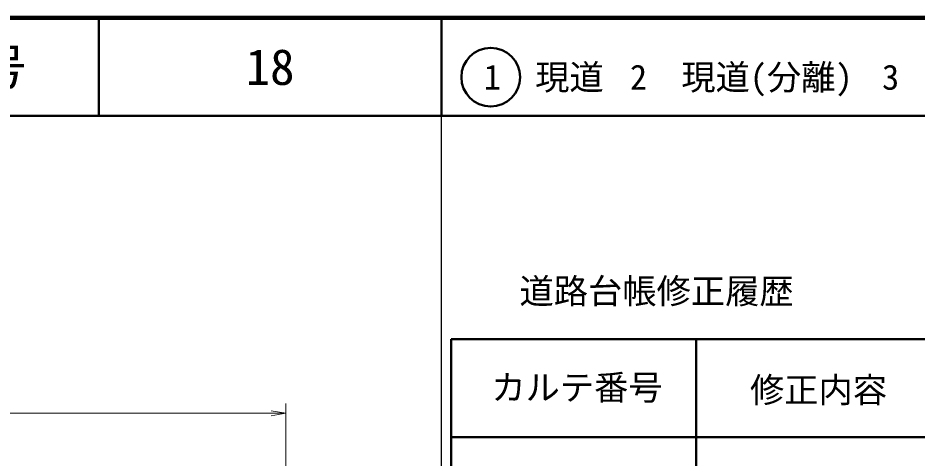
# Model space of a CAD drawing. Units: millimetres on the paper, enlarged 1000 times. Extents: x 40000 to 680000, y 20000 to 380000.
# Drawn here: x 535747 to 627570, y 335076 to 380000 of the extents above; entities that cross this region are included whole.
import ezdxf
from ezdxf.enums import TextEntityAlignment as Align

# ---------------------------------------------------------------- set-up
doc = ezdxf.new("R2010")
doc.units = ezdxf.units.MM
doc.header["$LTSCALE"] = 1000
for name, color, linetype, lineweight in [('M-STR-HTXT', 7, 'Continuous', 13), ('M-TTL', 2, 'Continuous', 140), ('M-TTL-BAND', 7, 'Continuous', 25), ('M-TTL-FRAM', 2, 'Continuous', 50), ('M-TTL-LINE', 7, 'Continuous', 50)]:
    doc.layers.add(name, color=color, linetype=linetype, lineweight=lineweight)
doc.layers.add('M-TTL-TXT', color=7, linetype='Continuous')
doc.styles.add('ＭＳ ゴシック', font='')
doc.styles.get('ＭＳ ゴシック').set_extended_font_data('MS Gothic')

# ---------------------------------------------------------------- blocks, each defined once
blk = doc.blocks.new('open_arrow')
at = {"color": 0, "linetype": 'Continuous', "lineweight": -2}
blk.add_lwpolyline([(7.5, 1.25), (0, 0), (7.5, -1.25)], dxfattribs=at)

msp = doc.modelspace()

# ---------------------------------------------------------------- linework, layer by layer
at = {"layer": 'M-STR-HTXT'}
for p, q in [((563100, 319840), (563100, 340646)), ((67718, 339646), (563100, 339646))]:
    msp.add_line(p, q, dxfattribs=at)
at = {"layer": 'M-TTL'}
msp.add_line((680000, 380000), (40000, 380000), dxfattribs=at)
at = {"layer": 'M-TTL-BAND'}
msp.add_line((579000, 20000), (579000, 370000), dxfattribs=at)
at = {"layer": 'M-TTL-FRAM'}
for q in [(580000, 287197), (680000, 347197)]:
    msp.add_line((580000, 347197), q, dxfattribs=at)
at = {"layer": 'M-TTL-LINE'}
for p, q in [((543997, 380000), (543997, 370000)), ((579000, 380000), (579000, 370000)), ((40000, 370000), (680000, 370000)), ((605000, 347197), (605000, 287197)), ((580000, 337197), (680000, 337197))]:
    msp.add_line(p, q, dxfattribs=at)
msp.add_circle((584031, 373958), 3000, dxfattribs=at)

# ---------------------------------------------------------------- block references
at = {"layer": 'M-STR-HTXT', "xscale": 200, "yscale": 200, "rotation": 180}
msp.add_blockref('open_arrow', (563100, 339646), dxfattribs=at)

# ---------------------------------------------------------------- texts
at = {"layer": 'M-TTL-TXT', "style": 'ＭＳ ゴシック'}
for s, height, p in [('図面番号', 3666, (526622, 375000)), ('18', 3666, (561497, 375000)), ('1\u3000現道', 2566, (589448, 373958)), ('2\u3000現道(分離)', 2566, (609619, 373958)), ('3\u3000旧道', 2566, (630121, 373958)), ('道路台帳修正履歴', 2566, (600968, 352113)), ('カルテ番号', 2566, (592839, 342277)), ('修正内容', 2566, (617509, 342023))]:
    msp.add_text(s, height=height, dxfattribs=at).set_placement(p, align=Align.MIDDLE_CENTER)

doc.saveas('drawing.dxf')
